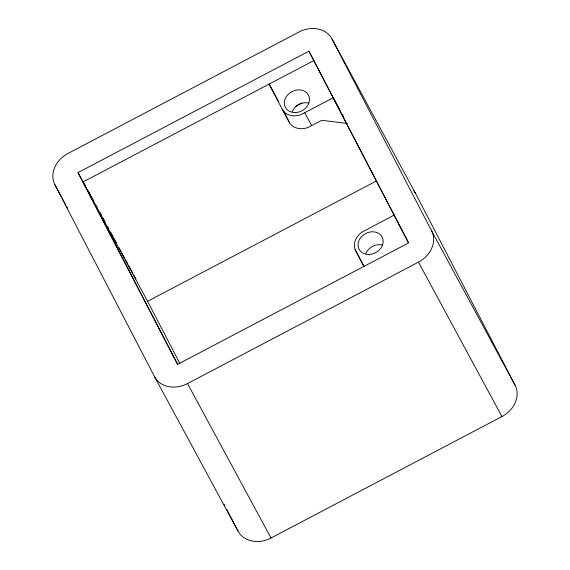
<?xml version="1.0" encoding="UTF-8"?>
<svg xmlns="http://www.w3.org/2000/svg" width="570" height="570" viewBox="0 0 570 570"><rect width="100%" height="100%" fill="white"/><g stroke="black" fill="none" stroke-linecap="round" stroke-linejoin="round"><path stroke-width="0.85" d="M278.431 101.239L269.154 84.075L282.713 110.195A16.836 13.936 -28.4 0 0 300.803 114.705L333.315 97.727L337.105 104.745M282.713 110.195L289.667 123.063A16.836 13.936 -28.4 0 0 307.757 127.573L321.822 120.313L347.23 123.462M308.947 51.179L408.498 242.963L177.555 364.401L78.005 172.617L308.947 51.179L408.305 242.2M313.985 60.506L83.049 181.944L177.683 364.251M295.787 106.134L301.986 102.871M78.005 172.617L147.587 301.302L376.164 181.11M394.219 215.054L361.8 232.218A16.836 13.936 -28.4 0 0 355.153 249.738L363.924 266.639M154.463 376.542A26.092 21.61 -28.4 0 0 187.516 383.574L418.458 262.136A26.092 21.61 -28.4 0 0 431.597 230.814L332.039 39.038A26.092 21.61 -28.4 0 0 298.993 32.006L68.051 153.444A26.092 21.61 -28.4 0 0 54.912 184.766L154.463 376.542L237.961 530.962A26.092 21.61 -28.4 0 0 271.007 537.995L501.949 416.556A26.092 21.61 -28.4 0 0 515.088 385.234L415.537 193.458L332.039 39.038M431.597 230.814L515.088 385.234M337.953 106.305L340.062 110.21M342.591 114.884L343.432 116.444M418.458 262.136L501.949 416.556M304.751 112.775L311.704 125.642M355.153 249.738L362.107 262.606M84.916 184.637L85.764 186.198M88.293 190.879L90.402 194.776M91.243 196.337L93.772 201.018M96.302 205.699L97.149 207.259M99.679 211.933L101.788 215.838M102.629 217.398L105.158 222.072M107.687 226.753L108.535 228.314M110.644 232.211L113.174 236.892M114.014 238.452L116.544 243.134M119.073 247.808L121.182 251.712M122.03 253.272L124.559 257.946M125.4 259.507L127.929 264.188M128.77 265.748L132.568 272.766M133.409 274.327L135.945 279.008M187.516 383.574L271.007 537.995M54.912 184.766L61.239 196.465M62.08 198.025L65.878 205.043M66.719 206.604L67.559 208.164M289.667 123.063L283.404 110.637M362.506 263.376L364.102 266.454M147.587 301.302L179.949 363.653M224.031 504.129L224.851 505.711M226.896 509.651L237.961 530.962M413.791 190.729A26.092 21.61 -28.4 0 1 415.537 193.458M292.203 111.592A13.046 10.802 -28.4 0 1 308.527 103.006M365.869 253.508A13.046 10.802 -28.4 0 1 382.199 244.922M295.467 112.554A13.046 10.802 -28.4 0 0 308.477 95.14A13.046 10.802 -28.4 0 0 286.845 95.945A13.046 10.802 -28.4 0 0 295.467 112.554M369.132 254.469A13.046 10.802 -28.4 0 0 382.142 237.056A13.046 10.802 -28.4 0 0 360.511 237.861A13.046 10.802 -28.4 0 0 369.132 254.469"/></g></svg>
